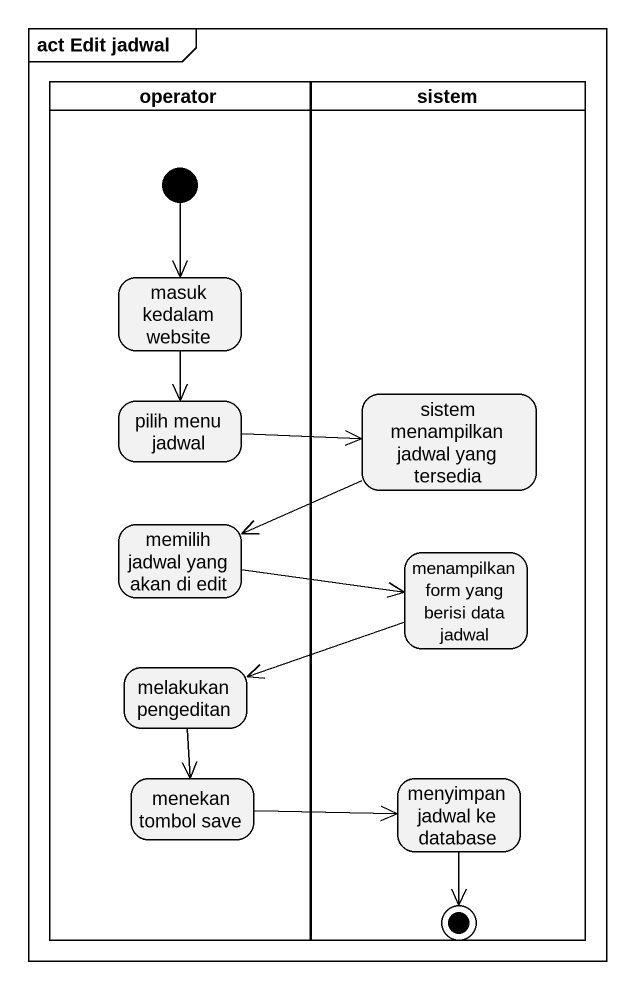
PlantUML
@startuml
mainframe act Edit jadwal
hide empty description
state operator <<partition>> {
  state "masuk kedalam website" as masuk_kedalam_website
  state "pilih menu jadwal" as pilih_menu_jadwal
  state "memilih jadwal yang akan di edit" as memilih_jadwal_yang_akan_di
  state "melakukan pengeditan" as melakukan_pengeditan
  state "menekan tombol save" as menekan_tombol_save
  [*] --> masuk_kedalam_website
}
state sistem <<partition>> {
  state "sistem menampilkan jadwal yang tersedia" as sistem_menampilkan_jadwal
  state "menampilkan form yang berisi data jadwal" as menampilkan_form_yang
  state "menyimpan jadwal ke database" as menyimpan_jadwal_ke_database
  menyimpan_jadwal_ke_database --> [*]
}
masuk_kedalam_website --> pilih_menu_jadwal
pilih_menu_jadwal -right-> sistem_menampilkan_jadwal
sistem_menampilkan_jadwal -left-> memilih_jadwal_yang_akan_di
memilih_jadwal_yang_akan_di -right-> menampilkan_form_yang
menampilkan_form_yang -left-> melakukan_pengeditan
melakukan_pengeditan --> menekan_tombol_save
menekan_tombol_save -right-> menyimpan_jadwal_ke_database
@enduml
